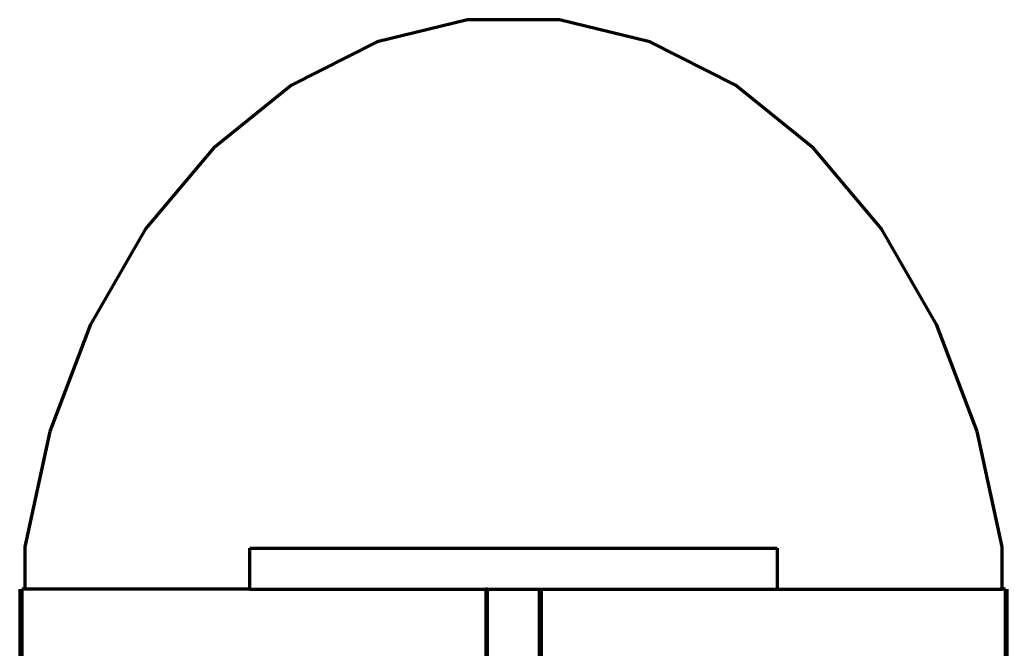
# Model space of a CAD drawing. Header units: millimetres. Extents: x 4307 to 31003, y 2809 to 20009.
# Drawn here: x 23714 to 25254, y 8003 to 8984 of the extents above; entities that cross this region are included whole.
import ezdxf

# ---------------------------------------------------------------- set-up
doc = ezdxf.new("R2010")
doc.units = ezdxf.units.MM
doc.layers.add('ProfileEdges', color=7, linetype='Continuous')

msp = doc.modelspace()

# ---------------------------------------------------------------- linework, layer by layer
at = {"layer": 'ProfileEdges', "lineweight": 211}
for p, q in [((24412.4, 8984.1), (24271.6, 8949.8)), ((24555.8, 8984.1), (24412.4, 8984.1)), ((24696.6, 8949.8), (24555.8, 8984.1)), ((24271.6, 8949.8), (24138, 8882.3)), ((24830.2, 8882.3), (24696.6, 8949.8)), ((24138, 8882.3), (24016.2, 8784)), ((24952, 8784), (24830.2, 8882.3)), ((24016.2, 8784), (23910.5, 8658.3)), ((25057.7, 8658.3), (24952, 8784)), ((23910.5, 8658.3), (23824.4, 8509.3)), ((25143.8, 8509.3), (25057.7, 8658.3)), ((23824.4, 8509.3), (23760.9, 8342.3)), ((25207.3, 8342.3), (25143.8, 8509.3)), ((23760.9, 8342.3), (23722.1, 8162.9)), ((25246.1, 8162.9), (25207.3, 8342.3)), ((23722.1, 8162.9), (23722.1, 8096.9)), ((25246.1, 8096.9), (25246.1, 8162.9)), ((24072.9, 8160.8), (24895.3, 8160.8)), ((24072.9, 8096.9), (24072.9, 8160.8)), ((24895.3, 8160.8), (24895.3, 8096.9)), ((23714.2, 8096.9), (23714.2, 6848.6)), ((23722.1, 8096.9), (23717.2, 8096.9)), ((23717.2, 8096.9), (23717.2, 6840.7)), ((24072.9, 8096.9), (23722.1, 8096.9)), ((24072.9, 8096.9), (24441.2, 8096.9)), ((24441.2, 8096.9), (24441.2, 7426)), ((24443.5, 8096.9), (24441.2, 8096.9)), ((24443.5, 6260.9), (24443.5, 8096.9)), ((24443.5, 8096.9), (24524.7, 8096.9)), ((24524.7, 6261.8), (24524.7, 8096.9)), ((24524.7, 8096.9), (24527, 8096.9)), ((24527, 8096.9), (24527, 7426.1)), ((24527, 8096.9), (24895.3, 8096.9)), ((24895.3, 8096.9), (25246.1, 8096.9)), ((25251.1, 8096.9), (25246.1, 8096.9)), ((25251.1, 6177.4), (25251.1, 8096.9)), ((25254, 7654.7), (25254, 8096.9))]:
    msp.add_line(p, q, dxfattribs=at)

doc.saveas('drawing.dxf')
